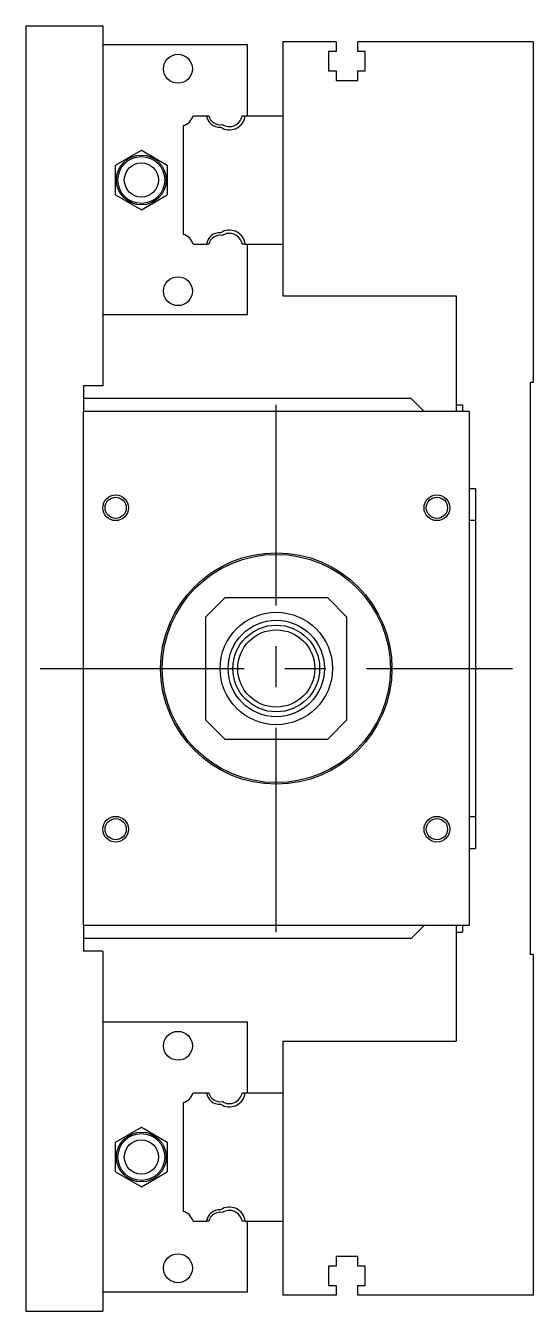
# Model space of a CAD drawing. Extents: x -20 to 810, y -277 to 102.
# Drawn here: x 730.8 to 809.8, y -100 to 100 of the extents above; entities that cross this region are included whole.
import ezdxf

# ---------------------------------------------------------------- set-up
doc = ezdxf.new("R2010")
doc.units = 0
doc.linetypes.add('CENTER', pattern=[50.8, 31.75, -6.35, 6.35, -6.35])
doc.layers.get('0').update_dxf_attribs({"linetype": 'CONTINUOUS'})
doc.layers.add('CENTER', color=1, linetype='CENTER')

msp = doc.modelspace()

# ---------------------------------------------------------------- linework, layer by layer
at = {"color": 7, "linetype": 'CONTINUOUS'}
for p, q in [((730.85, 100), (742.85, 100)), ((730.85, 100), (730.85, -100)), ((742.85, 100), (742.85, 44)), ((765.35, 97), (742.85, 97)), ((765.35, 86), (765.35, 97)), ((770.85, 97.5), (770.85, 86)), ((779.15, 97.5), (770.85, 97.5)), ((779.15, 96), (778, 96)), ((778, 96), (778, 93)), ((779.15, 97.5), (779.15, 96)), ((782.55, 96), (782.55, 97.5)), ((809.85, 97.5), (782.55, 97.5)), ((783.7, 96), (782.55, 96)), ((783.7, 93), (783.7, 96)), ((809.85, 97.5), (809.85, 44.5)), ((778, 93), (779.15, 93)), ((779.15, 93), (779.15, 91.5)), ((782.55, 91.5), (782.55, 93)), ((782.55, 93), (783.7, 93)), ((779.15, 91.5), (782.55, 91.5)), ((755.35, 84.460392), (755.35, 67.539608)), ((756.889608, 86), (758.97154, 86)), ((758.97154, 86), (759.37668, 86)), ((764.527372, 86), (765.031934, 86)), ((765.031934, 86), (770.85, 86)), ((770.85, 86), (770.85, 66)), ((770.85, 86), (770.85, 66)), ((744.850002, 78.309401), (748.850002, 80.618802)), ((748.850002, 80.618802), (752.850002, 78.309401)), ((744.850002, 73.690599), (744.850002, 78.309401)), ((752.850002, 78.309401), (752.850002, 73.690599)), ((744.850002, 73.690599), (748.850002, 71.381198)), ((748.850002, 71.381198), (752.850002, 73.690599)), ((756.889608, 66), (758.97154, 66)), ((759.37668, 66), (758.97154, 66)), ((765.031934, 66), (764.527372, 66)), ((765.031934, 66), (770.85, 66)), ((765.35, 55), (765.35, 66)), ((770.85, 66), (770.85, 58)), ((770.85, 58), (797.85, 58)), ((797.85, 58), (797.85, 41)), ((765.35, 55), (742.85, 55)), ((742.85, 44), (739.85, 44)), ((739.85, 44), (739.85, 40)), ((809.85, 44.5), (809.35, 44.5)), ((809.35, 44.5), (809.35, -44.5)), ((790.85, 42), (739.85, 42)), ((792.85, 40), (790.85, 42)), ((739.85, -40), (739.85, 40)), ((799.85, 40), (739.85, 40)), ((797.85, 41), (798.85, 41)), ((797.85, 41), (797.85, 40)), ((798.85, 41), (798.85, 40)), ((799.85, 40), (799.85, -40)), ((799.85, 28), (800.85, 28)), ((800.85, 28), (800.85, -28)), ((800.85, 23), (799.85, 23)), ((761.85, 11), (758.85, 8)), ((777.85, 11), (761.85, 11)), ((780.85, 8), (777.85, 11)), ((758.85, 8), (758.85, -8)), ((780.85, -8), (780.85, 8)), ((758.85, -8), (761.85, -11)), ((777.85, -11), (780.85, -8)), ((761.85, -11), (777.85, -11)), ((799.85, -23), (800.85, -23)), ((799.85, -28), (800.85, -28)), ((739.85, -40), (739.85, -44)), ((799.85, -40), (739.85, -40)), ((790.85, -42), (792.85, -40)), ((797.85, -40), (797.85, -41)), ((798.85, -40), (798.85, -41)), ((790.85, -42), (739.85, -42)), ((797.85, -41), (797.85, -58)), ((797.85, -41), (798.85, -41)), ((742.85, -44), (739.85, -44)), ((742.85, -44), (742.85, -100)), ((809.85, -44.5), (809.35, -44.5)), ((809.85, -44.5), (809.85, -97.5)), ((765.35, -55), (742.85, -55)), ((765.35, -66), (765.35, -55)), ((770.85, -58), (770.85, -66)), ((770.85, -58), (797.85, -58)), ((756.889608, -66), (758.97154, -66)), ((758.97154, -66), (759.37668, -66)), ((764.527372, -66), (765.031934, -66)), ((765.031934, -66), (770.85, -66)), ((770.85, -66), (770.85, -86)), ((770.85, -66), (770.85, -86)), ((755.35, -67.539608), (755.35, -84.460392)), ((744.850002, -73.690599), (748.850002, -71.381198)), ((748.850002, -71.381198), (752.850002, -73.690599)), ((744.850002, -78.309401), (744.850002, -73.690599)), ((752.850002, -73.690599), (752.850002, -78.309401)), ((744.850002, -78.309401), (748.850002, -80.618802)), ((748.850002, -80.618802), (752.850002, -78.309401)), ((756.889608, -86), (758.97154, -86)), ((759.37668, -86), (758.97154, -86)), ((765.031934, -86), (764.527372, -86)), ((765.031934, -86), (770.85, -86)), ((765.35, -97), (765.35, -86)), ((770.85, -86), (770.85, -97.5)), ((782.55, -91.5), (779.15, -91.5)), ((779.15, -91.5), (779.15, -93)), ((782.55, -93), (782.55, -91.5)), ((779.15, -93), (778, -93)), ((778, -93), (778, -96)), ((783.7, -93), (782.55, -93)), ((783.7, -96), (783.7, -93)), ((778, -96), (779.15, -96)), ((779.15, -96), (779.15, -97.5)), ((782.55, -97.5), (782.55, -96)), ((782.55, -96), (783.7, -96)), ((765.35, -97), (742.85, -97)), ((779.15, -97.5), (770.85, -97.5)), ((809.85, -97.5), (782.55, -97.5)), ((730.85, -100), (742.85, -100))]:
    msp.add_line(p, q, dxfattribs=at)
for centre, radius in [((754.550002, 93.300001), 2.25), ((748.850002, 76), 3.875), ((748.850002, 76), 3.643013), ((748.850002, 76), 2.65), ((754.550002, 58.699999), 2.25), ((744.85, 25), 1.65), ((794.85, 25), 1.65), ((769.85, 0), 18), ((769.85, 0), 17.75), ((769.85, 0), 8.75), ((769.85, 0), 7.5), ((769.85, 0), 6.75), ((769.85, 0), 6), ((744.85, -25), 1.65), ((794.85, -25), 1.65), ((754.550002, -58.699999), 2.25), ((748.850002, -76), 3.875), ((748.850002, -76), 3.643013), ((748.850002, -76), 2.65), ((754.550002, -93.300001), 2.25)]:
    msp.add_circle(centre, radius, dxfattribs=at)
at = {"color": 3, "linetype": 'CONTINUOUS'}
for centre in [(744.85, 25), (794.85, 25), (744.85, -25), (794.85, -25)]:
    msp.add_circle(centre, 2, dxfattribs=at)
at = {"color": 7, "linetype": 'CONTINUOUS'}
for centre, radius, start, end in [((754.85, 86.5), 2.1, 283.774147, 346.225853), ((761.05, 86.3), 2.1, 188.213211, 273.73141), ((761.05, 86.3), 1.7, 190.164249, 282.916417), ((762.55, 86.3), 2.5, 236.952555, 353.107897), ((762.55, 86.3), 2, 235.944202, 351.373073), ((762.55, 65.7), 2.5, 6.892103, 123.047445), ((754.85, 65.5), 2.1, 13.774147, 76.225853), ((761.05, 65.7), 2.1, 86.26859, 171.786789), ((761.05, 65.7), 1.7, 77.083583, 169.835751), ((762.55, 65.7), 2, 8.626927, 124.055798), ((754.85, -65.5), 2.1, 283.774147, 346.225853), ((761.05, -65.7), 2.1, 188.213211, 273.73141), ((761.05, -65.7), 1.7, 190.164249, 282.916417), ((762.55, -65.7), 2.5, 236.952555, 353.107897), ((762.55, -65.7), 2, 235.944202, 351.373073), ((762.55, -86.3), 2.5, 6.892103, 123.047445), ((754.85, -86.5), 2.1, 13.774147, 76.225853), ((761.05, -86.3), 2.1, 86.26859, 171.786789), ((761.05, -86.3), 1.7, 77.083583, 169.835751), ((762.55, -86.3), 2, 8.626927, 124.055798)]:
    msp.add_arc(centre, radius, start, end, dxfattribs=at)
at = {"layer": 'CENTER', "color": 1, "linetype": 'CENTER'}
for p, q in [((769.85, -41), (769.85, 41)), ((733.1, 0), (806.6, 0))]:
    msp.add_line(p, q, dxfattribs=at)

doc.saveas('drawing.dxf')
